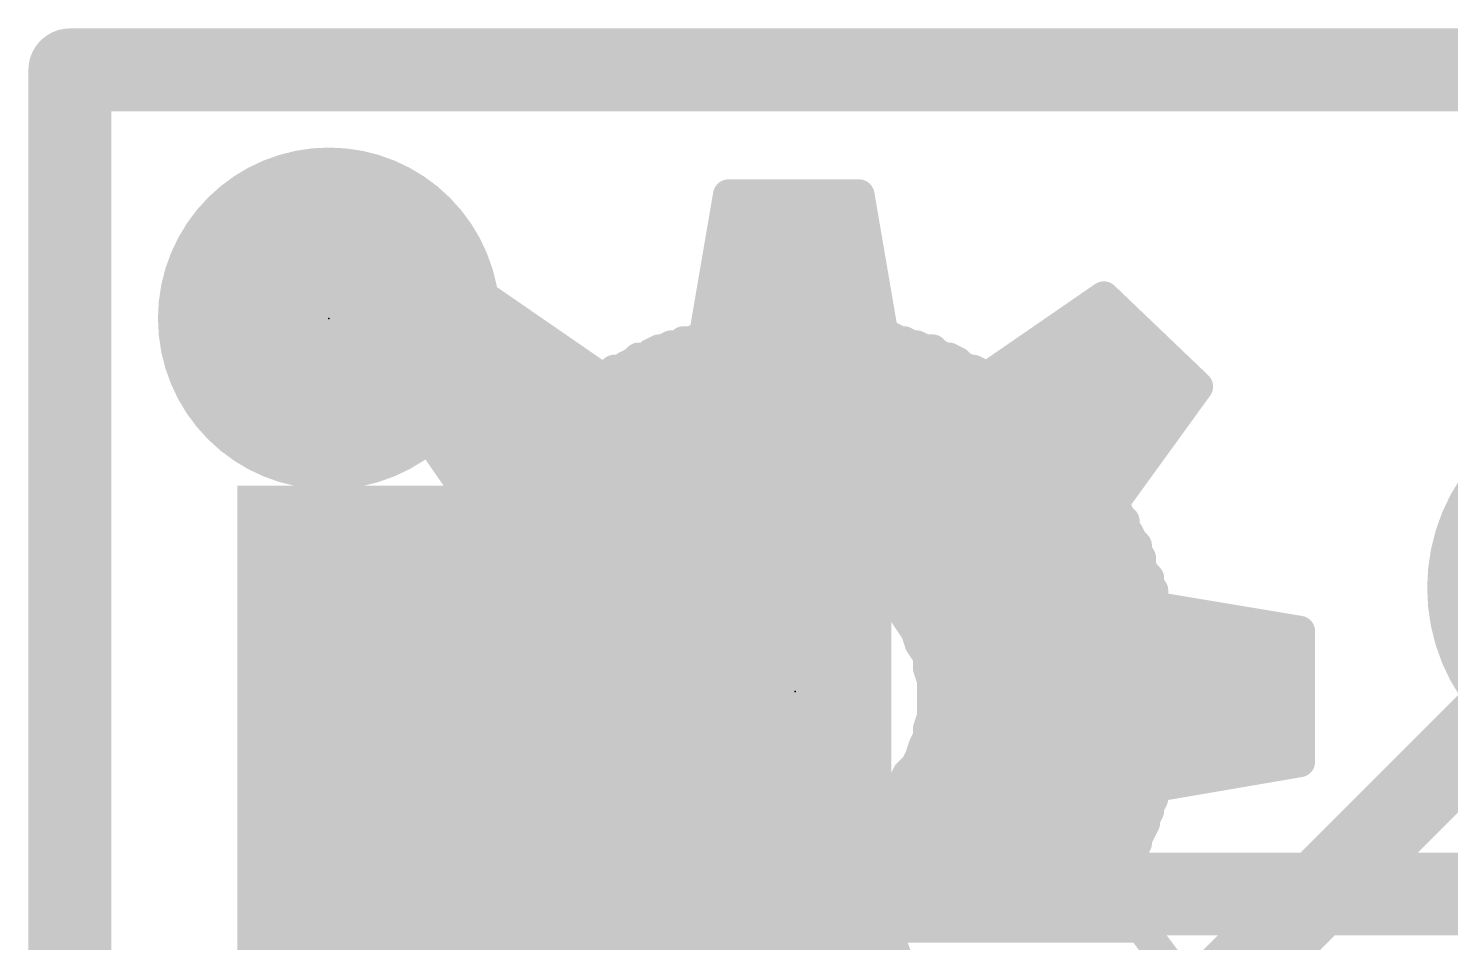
# Model space of a CAD drawing. Extents: x -41 to 66, y -18 to 24.
# Drawn here: x -0.102 to 3.385, y 16.91 to 19.152 of the extents above; entities that cross this region are included whole.
import ezdxf

# ---------------------------------------------------------------- set-up
doc = ezdxf.new("R2010")
doc.units = 0
for name, color, linetype in [('1', 12, 'CONTINUOUS'), ('16', 132, 'CONTINUOUS'), ('20', 53, 'CONTINUOUS'), ('21', 53, 'CONTINUOUS'), ('22', 53, 'CONTINUOUS'), ('23', 53, 'CONTINUOUS'), ('24', 53, 'CONTINUOUS'), ('29', 253, 'CONTINUOUS'), ('30', 253, 'CONTINUOUS'), ('32', 253, 'CONTINUOUS')]:
    doc.layers.add(name, color=color, linetype=linetype)

# ---------------------------------------------------------------- blocks, each defined once
blk = doc.blocks.new('PIE')
at = {"const_width": 0.5}
blk.add_lwpolyline([(0, -0.25, 1), (0, 0.25, 1), (0, -0.25)], format="xyb", dxfattribs=at)
blk = doc.blocks.new('RECT')
blk.add_solid([(-0.5, -0.5), (0.5, -0.5), (-0.5, 0.5), (0.5, 0.5)])

msp = doc.modelspace()

# ---------------------------------------------------------------- linework, layer by layer
at = {"layer": '1', "const_width": 0.2032}
for points in [[(0, 0), (0, 19.05)], [(0, 19.05), (15.24, 19.05)]]:
    msp.add_lwpolyline(points, dxfattribs=at)
at = {"layer": '1', "const_width": 0.1016}
for points in [[(0.0508, 19.05, 1), (-0.0508, 19.05)], [(0, 19.1008, 1), (0, 18.9992)]]:
    msp.add_lwpolyline(points, format="xyb", dxfattribs=at)
at = {"layer": '16', "const_width": 0.2032}
for points in [[(0, 0), (0, 19.05)], [(0, 19.05), (15.24, 19.05)], [(2.794, 16.764), (3.81, 17.78)]]:
    msp.add_lwpolyline(points, dxfattribs=at)
at = {"layer": '16', "const_width": 0.1016}
for points in [[(0.0508, 19.05, 1), (-0.0508, 19.05)], [(0, 19.1008, 1), (0, 18.9992)]]:
    msp.add_lwpolyline(points, format="xyb", dxfattribs=at)
at = {"layer": '20', "const_width": 0.2032}
for points in [[(15.24, 19.05), (0, 19.05)], [(0, 19.05), (0, 0)]]:
    msp.add_lwpolyline(points, dxfattribs=at)
at = {"layer": '20', "const_width": 0.1016}
for points in [[(0, 19.1008, 1), (0, 18.9992)], [(0.0508, 19.05, 1), (-0.0508, 19.05)]]:
    msp.add_lwpolyline(points, format="xyb", dxfattribs=at)
at = {"layer": '21', "const_width": 0.076}
for points in [[(1.6146, 18.7434), (1.5546, 18.3934)], [(1.9346, 18.7434), (1.6146, 18.7434)], [(1.9946, 18.3934), (1.9346, 18.7434)], [(1.6065, 18.696), (1.9427, 18.696)], [(1.5935, 18.62), (1.9558, 18.62)], [(1.5804, 18.544), (1.9688, 18.544)], [(1.0146, 18.4934), (0.7946, 18.2734)], [(1.3046, 18.2934), (1.0146, 18.4934)], [(2.5346, 18.4934), (2.2446, 18.2934)], [(2.7646, 18.2734), (2.5346, 18.4934)], [(0.9892, 18.468), (1.0514, 18.468)], [(1.5674, 18.468), (1.9818, 18.468)], [(2.4978, 18.468), (2.5611, 18.468)], [(0.9132, 18.392), (1.1616, 18.392)], [(1.4746, 18.3734), (1.4546, 18.3634)], [(1.4946, 18.3734), (1.4746, 18.3734)], [(1.5046, 18.3834), (1.4946, 18.3734)], [(1.5246, 18.3834), (1.5046, 18.3834)], [(1.5446, 18.3934), (1.5246, 18.3834)], [(1.5419, 18.392), (2.0173, 18.392)], [(1.5546, 18.3934), (1.5446, 18.3934)], [(2.0146, 18.3934), (1.9946, 18.3934)], [(2.0346, 18.3834), (2.0146, 18.3934)], [(2.0446, 18.3834), (2.0346, 18.3834)], [(2.0646, 18.3734), (2.0446, 18.3834)], [(2.0746, 18.3734), (2.0646, 18.3734)], [(2.0946, 18.3634), (2.0746, 18.3734)], [(2.3876, 18.392), (2.6406, 18.392)], [(1.3946, 18.3434), (1.3846, 18.3334)], [(1.4146, 18.3434), (1.3946, 18.3434)], [(1.4246, 18.3534), (1.4146, 18.3434)], [(1.4446, 18.3634), (1.4246, 18.3534)], [(1.4546, 18.3634), (1.4446, 18.3634)], [(2.1146, 18.3634), (2.0946, 18.3634)], [(2.1246, 18.3534), (2.1146, 18.3634)], [(2.1446, 18.3434), (2.1246, 18.3534)], [(2.1546, 18.3434), (2.1446, 18.3434)], [(2.1746, 18.3334), (2.1546, 18.3434)], [(0.8372, 18.316), (1.2718, 18.316)], [(1.3246, 18.3034), (1.3046, 18.2934)], [(1.3346, 18.3134), (1.3246, 18.3034)], [(1.3546, 18.3134), (1.3346, 18.3134)], [(1.3646, 18.3234), (1.3546, 18.3134)], [(1.3572, 18.316), (2.1993, 18.316)], [(1.3846, 18.3334), (1.3646, 18.3234)], [(2.1846, 18.3234), (2.1746, 18.3334)], [(2.2046, 18.3134), (2.1846, 18.3234)], [(2.2146, 18.3134), (2.2046, 18.3134)], [(2.2346, 18.3034), (2.2146, 18.3134)], [(2.2446, 18.2934), (2.2346, 18.3034)], [(2.2774, 18.316), (2.72, 18.316)], [(0.7946, 18.2734), (0.9946, 17.9834)], [(2.5546, 17.9834), (2.7646, 18.2734)], [(0.8176, 18.24), (2.7404, 18.24)], [(0.87, 18.164), (2.6854, 18.164)], [(0.9224, 18.088), (2.6304, 18.088)], [(0.9749, 18.012), (2.5753, 18.012)], [(0.9846, 17.9534), (0.9746, 17.9434)], [(0.9946, 17.9834), (0.9846, 17.9734)], [(0.9846, 17.9734), (0.9846, 17.9534)], [(2.5646, 17.9734), (2.5546, 17.9834)], [(2.5746, 17.9534), (2.5646, 17.9734)], [(2.5846, 17.9434), (2.5746, 17.9534)], [(0.9646, 17.9234), (0.9546, 17.9134)], [(0.9746, 17.9434), (0.9646, 17.9234)], [(0.9709, 17.936), (2.5846, 17.936)], [(2.5846, 17.9234), (2.5846, 17.9434)], [(2.5946, 17.9134), (2.5846, 17.9234)], [(0.9446, 17.8834), (0.9346, 17.8634)], [(0.9546, 17.8934), (0.9446, 17.8834)], [(0.9546, 17.9134), (0.9546, 17.8934)], [(2.6046, 17.8934), (2.5946, 17.9134)], [(2.6146, 17.8834), (2.6046, 17.8934)], [(2.6146, 17.8634), (2.6146, 17.8834)], [(0.9346, 17.8534), (0.9146, 17.8134)], [(0.9346, 17.8634), (0.9346, 17.8534)], [(0.9346, 17.86), (2.618, 17.86)], [(1.7046, 17.8434), (1.7446, 17.8534)], [(1.7446, 17.8534), (1.8146, 17.8534)], [(1.8146, 17.8534), (1.8446, 17.8434)], [(2.6246, 17.8534), (2.6146, 17.8634)], [(2.6246, 17.8334), (2.6246, 17.8534)], [(0.9146, 17.8134), (0.9146, 17.8034)], [(1.5846, 17.7934), (1.6146, 17.8134)], [(1.6146, 17.8134), (1.6446, 17.8234)], [(1.6446, 17.8234), (1.6746, 17.8434)], [(1.6746, 17.8434), (1.7046, 17.8434)], [(1.8446, 17.8434), (1.8746, 17.8434)], [(1.8746, 17.8434), (1.9046, 17.8234)], [(1.9046, 17.8234), (1.9346, 17.8134)], [(1.9346, 17.8134), (1.9946, 17.7734)], [(2.6346, 17.8134), (2.6246, 17.8334)], [(2.6446, 17.8034), (2.6346, 17.8134)], [(0.9146, 17.8034), (0.9046, 17.7834)], [(0.9046, 17.7834), (0.9046, 17.7734)], [(0.9049, 17.784), (1.5752, 17.784)], [(1.5646, 17.7734), (1.5846, 17.7934)], [(1.9787, 17.784), (2.6446, 17.784)], [(2.6446, 17.7834), (2.6446, 17.8034)], [(2.6546, 17.7734), (2.6446, 17.7834)], [(0.9046, 17.7734), (0.8946, 17.7534)], [(0.8946, 17.7534), (0.8946, 17.7334)], [(1.5146, 17.7334), (1.5346, 17.7534)], [(1.5346, 17.7534), (1.5646, 17.7734)], [(1.9946, 17.7734), (2.0346, 17.7334)], [(2.6546, 17.7334), (2.6546, 17.7734)], [(0.8946, 17.7334), (0.5446, 17.6734)], [(0.7466, 17.708), (1.4977, 17.708)], [(1.4746, 17.6734), (1.5146, 17.7334)], [(2.0346, 17.7334), (2.0746, 17.6734)], [(2.0515, 17.708), (2.8068, 17.708)], [(3.0146, 17.6734), (2.6546, 17.7334)], [(0.5446, 17.6734), (0.5446, 17.3534)], [(1.4346, 17.5534), (1.4746, 17.6734)], [(2.0746, 17.6734), (2.0846, 17.6434)], [(3.0146, 17.3534), (3.0146, 17.6734)], [(2.0846, 17.6434), (2.1046, 17.6134)], [(0.5446, 17.632), (1.4608, 17.632)], [(2.0922, 17.632), (3.0146, 17.632)], [(2.1046, 17.6134), (2.1046, 17.5834)], [(2.1046, 17.5834), (2.1146, 17.5534)], [(0.5446, 17.556), (1.4355, 17.556)], [(1.4346, 17.4934), (1.4346, 17.5534)], [(2.1137, 17.556), (3.0146, 17.556)], [(2.1146, 17.5534), (2.1146, 17.4634)], [(0.5446, 17.48), (1.4391, 17.48)], [(1.4446, 17.4634), (1.4346, 17.4934)], [(1.4446, 17.4334), (1.4446, 17.4634)], [(2.1146, 17.4634), (2.1046, 17.4334)], [(2.1146, 17.48), (3.0146, 17.48)], [(1.4646, 17.3934), (1.4446, 17.4334)], [(2.1046, 17.4334), (2.1046, 17.4134)], [(0.5446, 17.404), (1.4593, 17.404)], [(2.1046, 17.4134), (2.0946, 17.3934)], [(2.0999, 17.404), (3.0146, 17.404)], [(1.4746, 17.3634), (1.4646, 17.3934)], [(1.4946, 17.3234), (1.4746, 17.3634)], [(2.0846, 17.3634), (2.0746, 17.3434)], [(2.0946, 17.3934), (2.0846, 17.3634)], [(0.5446, 17.3534), (0.8946, 17.2934)], [(0.6926, 17.328), (1.4923, 17.328)], [(2.0746, 17.3434), (2.0546, 17.3234)], [(2.0592, 17.328), (2.8666, 17.328)], [(2.6646, 17.2934), (3.0146, 17.3534)], [(0.8946, 17.2934), (0.8946, 17.2834)], [(1.5146, 17.3034), (1.4946, 17.3234)], [(1.5246, 17.2834), (1.5146, 17.3034)], [(2.0446, 17.3034), (2.0046, 17.2634)], [(2.0546, 17.3234), (2.0446, 17.3034)], [(2.6546, 17.2834), (2.6646, 17.2934)], [(0.8946, 17.2834), (0.9046, 17.2634)], [(0.9046, 17.2634), (0.9046, 17.2434)], [(1.5446, 17.2634), (1.5246, 17.2834)], [(1.5646, 17.2534), (1.5446, 17.2634)], [(2.0046, 17.2634), (1.9846, 17.2534)], [(2.6446, 17.2434), (2.6546, 17.2634)], [(2.6546, 17.2634), (2.6546, 17.2834)], [(0.9046, 17.252), (1.566, 17.252)], [(0.9046, 17.2434), (0.9146, 17.2334)], [(0.9146, 17.2334), (0.9146, 17.2134)], [(1.5846, 17.2334), (1.5646, 17.2534)], [(1.6246, 17.2134), (1.5846, 17.2334)], [(1.9646, 17.2334), (1.9046, 17.2034)], [(1.9846, 17.2534), (1.9646, 17.2334)], [(1.9832, 17.252), (2.6489, 17.252)], [(2.6346, 17.2134), (2.6446, 17.2334)], [(2.6446, 17.2334), (2.6446, 17.2434)], [(0.9146, 17.2134), (0.9246, 17.2034)], [(0.9246, 17.2034), (0.9346, 17.1834)], [(1.4546, 16.6634), (1.6546, 17.2034)], [(1.6546, 17.2034), (1.6246, 17.2134)], [(1.9046, 17.2034), (2.1046, 16.6634)], [(2.6146, 17.1634), (2.6346, 17.2034)], [(2.6346, 17.2034), (2.6346, 17.2134)], [(0.9346, 17.1834), (0.9346, 17.1634)], [(0.9346, 17.176), (1.6445, 17.176)], [(0.9346, 17.1634), (0.9446, 17.1534)], [(0.9446, 17.1534), (0.9446, 17.1334)], [(1.9147, 17.176), (2.6209, 17.176)], [(2.6046, 17.1334), (2.6146, 17.1534)], [(2.6146, 17.1534), (2.6146, 17.1634)], [(0.9446, 17.1334), (0.9546, 17.1234)], [(0.9546, 17.1234), (0.9646, 17.1034)], [(2.5846, 17.1034), (2.5946, 17.1234)], [(2.5946, 17.1234), (2.6046, 17.1334)], [(0.9646, 17.1034), (0.9746, 17.0934)], [(0.968, 17.1), (1.6163, 17.1)], [(0.9746, 17.0934), (0.9846, 17.0734)], [(1.9429, 17.1), (2.5846, 17.1)], [(2.5746, 17.0734), (2.5846, 17.0934)], [(2.5846, 17.0934), (2.5846, 17.1034)], [(0.9846, 17.0734), (0.9846, 17.0634)], [(0.9846, 17.0634), (0.9946, 17.0434)], [(2.5546, 17.0434), (2.5646, 17.0634)], [(2.5646, 17.0634), (2.5746, 17.0734)], [(0.9946, 17.0434), (0.7946, 16.7634)], [(0.9808, 17.024), (1.5882, 17.024)], [(1.971, 17.024), (2.5691, 17.024)], [(2.7646, 16.7634), (2.5546, 17.0434)], [(0.9265, 16.948), (1.56, 16.948)], [(1.9992, 16.948), (2.6261, 16.948)]]:
    msp.add_lwpolyline(points, dxfattribs=at)
at = {"layer": '21', "const_width": 0.038}
for points in [[(1.6146, 18.7624, 1), (1.6146, 18.7244)], [(1.6333, 18.7402, 1), (1.5959, 18.7466)], [(1.9533, 18.7466, 1), (1.9159, 18.7402)], [(1.9346, 18.7244, 1), (1.9346, 18.7624)], [(1.6065, 18.715, 1), (1.6065, 18.677)], [(1.9427, 18.677, 1), (1.9427, 18.715)], [(1.5935, 18.639, 1), (1.5935, 18.601)], [(1.9558, 18.601, 1), (1.9558, 18.639)], [(1.5804, 18.563, 1), (1.5804, 18.525)], [(1.9688, 18.525, 1), (1.9688, 18.563)], [(1.0254, 18.509, 1), (1.0038, 18.4777)], [(1.028, 18.4799, 1), (1.0012, 18.5068)], [(2.5477, 18.5071, 1), (2.5215, 18.4796)], [(2.5454, 18.4777, 1), (2.5238, 18.509)], [(0.9892, 18.487, 1), (0.9892, 18.449)], [(1.0514, 18.449, 1), (1.0514, 18.487)], [(1.5674, 18.487, 1), (1.5674, 18.449)], [(1.9818, 18.449, 1), (1.9818, 18.487)], [(2.4978, 18.487, 1), (2.4978, 18.449)], [(2.5611, 18.449, 1), (2.5611, 18.487)], [(0.9132, 18.411, 1), (0.9132, 18.373)], [(1.1616, 18.373, 1), (1.1616, 18.411)], [(1.4746, 18.3924, 1), (1.4746, 18.3544)], [(1.4831, 18.3564, 1), (1.4661, 18.3904)], [(1.5046, 18.4024, 1), (1.5046, 18.3644)], [(1.518, 18.3699, 1), (1.4912, 18.3968)], [(1.4946, 18.3544, 1), (1.4946, 18.3924)], [(1.5161, 18.4004, 1), (1.5331, 18.3664)], [(1.5419, 18.411, 1), (1.5419, 18.373)], [(1.5246, 18.3644, 1), (1.5246, 18.4024)], [(1.5446, 18.4124, 1), (1.5446, 18.3744)], [(1.5359, 18.3966, 1), (1.5733, 18.3902)], [(1.5531, 18.3764, 1), (1.5361, 18.4104)], [(1.5546, 18.3744, 1), (1.5546, 18.4124)], [(1.9946, 18.4124, 1), (1.9946, 18.3744)], [(1.9759, 18.3902, 1), (2.0133, 18.3966)], [(2.0231, 18.4104, 1), (2.0061, 18.3764)], [(2.0146, 18.3744, 1), (2.0146, 18.4124)], [(2.0346, 18.4024, 1), (2.0346, 18.3644)], [(2.0173, 18.373, 1), (2.0173, 18.411)], [(2.0531, 18.4004, 1), (2.0361, 18.3664)], [(2.0261, 18.3664, 1), (2.0431, 18.4004)], [(2.0446, 18.3644, 1), (2.0446, 18.4024)], [(2.0646, 18.3924, 1), (2.0646, 18.3544)], [(2.0831, 18.3904, 1), (2.0661, 18.3564)], [(2.0561, 18.3564, 1), (2.0731, 18.3904)], [(2.0746, 18.3544, 1), (2.0746, 18.3924)], [(2.3876, 18.411, 1), (2.3876, 18.373)], [(2.6406, 18.373, 1), (2.6406, 18.411)], [(1.3946, 18.3624, 1), (1.3946, 18.3244)], [(1.408, 18.3299, 1), (1.3812, 18.3568)], [(1.4012, 18.3568, 1), (1.428, 18.3299)], [(1.4161, 18.3704, 1), (1.4331, 18.3364)], [(1.438, 18.3399, 1), (1.4112, 18.3668)], [(1.4146, 18.3244, 1), (1.4146, 18.3624)], [(1.4446, 18.3824, 1), (1.4446, 18.3444)], [(1.4461, 18.3804, 1), (1.4631, 18.3464)], [(1.4531, 18.3464, 1), (1.4361, 18.3804)], [(1.4546, 18.3444, 1), (1.4546, 18.3824)], [(1.4812, 18.3868, 1), (1.508, 18.3599)], [(2.0946, 18.3824, 1), (2.0946, 18.3444)], [(2.0861, 18.3464, 1), (2.1031, 18.3804)], [(2.128, 18.3768, 1), (2.1012, 18.3499)], [(2.1331, 18.3704, 1), (2.1161, 18.3364)], [(2.1112, 18.3399, 1), (2.138, 18.3668)], [(2.1146, 18.3444, 1), (2.1146, 18.3824)], [(2.1446, 18.3624, 1), (2.1446, 18.3244)], [(2.1631, 18.3604, 1), (2.1461, 18.3264)], [(2.1361, 18.3264, 1), (2.1531, 18.3604)], [(2.1546, 18.3244, 1), (2.1546, 18.3624)], [(0.8372, 18.335, 1), (0.8372, 18.297)], [(1.2718, 18.297, 1), (1.2718, 18.335)], [(1.3346, 18.3324, 1), (1.3346, 18.2944)], [(1.3331, 18.2864, 1), (1.3161, 18.3204)], [(1.348, 18.2999, 1), (1.3212, 18.3268)], [(1.3412, 18.3268, 1), (1.368, 18.2999)], [(1.3572, 18.335, 1), (1.3572, 18.297)], [(1.3561, 18.3404, 1), (1.3731, 18.3064)], [(1.378, 18.3099, 1), (1.3512, 18.3368)], [(1.3546, 18.2944, 1), (1.3546, 18.3324)], [(1.3712, 18.3468, 1), (1.398, 18.3199)], [(1.3931, 18.3164, 1), (1.3761, 18.3504)], [(2.188, 18.3468, 1), (2.1612, 18.3199)], [(2.1931, 18.3404, 1), (2.1761, 18.3064)], [(2.1661, 18.3164, 1), (2.1831, 18.3504)], [(2.1712, 18.3099, 1), (2.198, 18.3368)], [(2.2046, 18.3324, 1), (2.2046, 18.2944)], [(2.2231, 18.3304, 1), (2.2061, 18.2964)], [(2.1961, 18.2964, 1), (2.2131, 18.3304)], [(2.1993, 18.297, 1), (2.1993, 18.335)], [(2.2146, 18.2944, 1), (2.2146, 18.3324)], [(2.248, 18.3168, 1), (2.2212, 18.2899)], [(2.2261, 18.2864, 1), (2.2431, 18.3204)], [(2.2774, 18.335, 1), (2.2774, 18.297)], [(2.72, 18.297, 1), (2.72, 18.335)], [(0.8102, 18.2842, 1), (0.779, 18.2626)], [(0.7812, 18.2868, 1), (0.808, 18.2599)], [(1.2961, 18.3104, 1), (1.3131, 18.2764)], [(1.2938, 18.2777, 1), (1.3154, 18.309)], [(1.3112, 18.3168, 1), (1.338, 18.2899)], [(2.2338, 18.309, 1), (2.2554, 18.2777)], [(2.2312, 18.2799, 1), (2.258, 18.3068)], [(2.78, 18.2622, 1), (2.7492, 18.2845)], [(2.7515, 18.2596, 1), (2.7777, 18.2871)], [(0.8176, 18.259, 1), (0.8176, 18.221)], [(2.7404, 18.221, 1), (2.7404, 18.259)], [(0.87, 18.183, 1), (0.87, 18.145)], [(2.6854, 18.145, 1), (2.6854, 18.183)], [(0.9224, 18.107, 1), (0.9224, 18.069)], [(2.6304, 18.069, 1), (2.6304, 18.107)], [(0.9749, 18.031, 1), (0.9749, 17.993)], [(2.5753, 17.993, 1), (2.5753, 18.031)], [(1.0036, 17.9734, 1), (0.9656, 17.9734)], [(0.9712, 17.9868, 1), (0.998, 17.9599)], [(0.998, 17.9399, 1), (0.9712, 17.9668)], [(0.979, 17.9726, 1), (1.0102, 17.9942)], [(1.008, 17.9699, 1), (0.9812, 17.9968)], [(2.568, 17.9968, 1), (2.5412, 17.9699)], [(2.5392, 17.9945, 1), (2.57, 17.9722)], [(2.5816, 17.9819, 1), (2.5476, 17.9649)], [(2.5512, 17.9599, 1), (2.578, 17.9868)], [(2.588, 17.9668, 1), (2.5612, 17.9399)], [(0.978, 17.9099, 1), (0.9512, 17.9368)], [(0.9709, 17.955, 1), (0.9709, 17.917)], [(0.9612, 17.9568, 1), (0.988, 17.9299)], [(0.9916, 17.9349, 1), (0.9576, 17.9519)], [(0.9656, 17.9534, 1), (1.0036, 17.9534)], [(2.5576, 17.9449, 1), (2.5916, 17.9619)], [(2.6036, 17.9434, 1), (2.5656, 17.9434)], [(2.598, 17.9368, 1), (2.5712, 17.9099)], [(2.5712, 17.9299, 1), (2.598, 17.9568)], [(2.5846, 17.917, 1), (2.5846, 17.955)], [(0.9616, 17.8749, 1), (0.9276, 17.8919)], [(0.9736, 17.9134, 1), (0.9356, 17.9134)], [(0.9412, 17.9268, 1), (0.968, 17.8999)], [(0.968, 17.8799, 1), (0.9412, 17.9068)], [(0.9476, 17.9319, 1), (0.9816, 17.9149)], [(2.5656, 17.9234, 1), (2.6036, 17.9234)], [(2.6116, 17.9219, 1), (2.5776, 17.9049)], [(2.5812, 17.8999, 1), (2.608, 17.9268)], [(2.618, 17.9068, 1), (2.5912, 17.8799)], [(2.5876, 17.8849, 1), (2.6216, 17.9019)], [(2.6336, 17.8834, 1), (2.5956, 17.8834)], [(0.9536, 17.8634, 1), (0.9156, 17.8634)], [(0.9346, 17.879, 1), (0.9346, 17.841)], [(0.9176, 17.8719, 1), (0.9516, 17.8549)], [(0.9516, 17.8449, 1), (0.9176, 17.8619)], [(0.9312, 17.8968, 1), (0.958, 17.8699)], [(0.9356, 17.8934, 1), (0.9736, 17.8934)], [(1.7446, 17.8724, 1), (1.7446, 17.8344)], [(1.7492, 17.8349, 1), (1.74, 17.8718)], [(1.8206, 17.8714, 1), (1.8086, 17.8353)], [(1.8146, 17.8344, 1), (1.8146, 17.8724)], [(2.628, 17.8768, 1), (2.6012, 17.8499)], [(2.6012, 17.8699, 1), (2.628, 17.8968)], [(2.6436, 17.8534, 1), (2.6056, 17.8534)], [(2.6112, 17.8399, 1), (2.638, 17.8668)], [(2.618, 17.841, 1), (2.618, 17.879)], [(0.9336, 17.8134, 1), (0.8956, 17.8134)], [(0.9156, 17.8534, 1), (0.9536, 17.8534)], [(1.6086, 17.8314, 1), (1.6206, 17.7953)], [(1.6251, 17.7976, 1), (1.6041, 17.8292)], [(1.6341, 17.8392, 1), (1.6551, 17.8076)], [(1.6506, 17.8053, 1), (1.6386, 17.8414)], [(1.6746, 17.8624, 1), (1.6746, 17.8244)], [(1.6851, 17.8276, 1), (1.6641, 17.8592)], [(1.7, 17.8618, 1), (1.7092, 17.8249)], [(1.7046, 17.8244, 1), (1.7046, 17.8624)], [(1.8446, 17.8624, 1), (1.8446, 17.8244)], [(1.8386, 17.8253, 1), (1.8506, 17.8614)], [(1.8851, 17.8592, 1), (1.8641, 17.8276)], [(1.8746, 17.8244, 1), (1.8746, 17.8624)], [(1.9106, 17.8414, 1), (1.8986, 17.8053)], [(1.8941, 17.8076, 1), (1.9151, 17.8392)], [(1.9451, 17.8292, 1), (1.9241, 17.7976)], [(1.9286, 17.7953, 1), (1.9406, 17.8314)], [(2.5956, 17.8634, 1), (2.6336, 17.8634)], [(2.6416, 17.8419, 1), (2.6076, 17.8249)], [(2.6056, 17.8334, 1), (2.6436, 17.8334)], [(2.648, 17.8268, 1), (2.6212, 17.7999)], [(0.9236, 17.7834, 1), (0.8856, 17.7834)], [(0.9049, 17.803, 1), (0.9049, 17.765)], [(0.8976, 17.8219, 1), (0.9316, 17.8049)], [(0.8956, 17.8034, 1), (0.9336, 17.8034)], [(0.9316, 17.7949, 1), (0.8976, 17.8119)], [(1.5741, 17.8092, 1), (1.5951, 17.7776)], [(1.598, 17.7799, 1), (1.5712, 17.8068)], [(1.5752, 17.765, 1), (1.5752, 17.803)], [(1.9787, 17.803, 1), (1.9787, 17.765)], [(2.6176, 17.8049, 1), (2.6516, 17.8219)], [(2.6636, 17.8034, 1), (2.6256, 17.8034)], [(2.658, 17.7968, 1), (2.6312, 17.7699)], [(2.6312, 17.7899, 1), (2.658, 17.8168)], [(2.6446, 17.765, 1), (2.6446, 17.803)], [(0.9136, 17.7534, 1), (0.8756, 17.7534)], [(0.8776, 17.7619, 1), (0.9116, 17.7449)], [(0.8876, 17.7919, 1), (0.9216, 17.7749)], [(0.8856, 17.7734, 1), (0.9236, 17.7734)], [(0.9216, 17.7649, 1), (0.8876, 17.7819)], [(1.5241, 17.7692, 1), (1.5451, 17.7376)], [(1.548, 17.7399, 1), (1.5212, 17.7668)], [(1.5512, 17.7868, 1), (1.578, 17.7599)], [(1.5751, 17.7576, 1), (1.5541, 17.7892)], [(2.008, 17.7868, 1), (1.9812, 17.7599)], [(1.9841, 17.7576, 1), (2.0051, 17.7892)], [(2.6256, 17.7834, 1), (2.6636, 17.7834)], [(2.6736, 17.7734, 1), (2.6356, 17.7734)], [(2.6412, 17.7599, 1), (2.668, 17.7868)], [(0.7466, 17.727, 1), (0.7466, 17.689)], [(0.8756, 17.7334, 1), (0.9136, 17.7334)], [(0.8978, 17.7146, 1), (0.8914, 17.7521)], [(1.5012, 17.7468, 1), (1.528, 17.7199)], [(1.4977, 17.689, 1), (1.4977, 17.727)], [(1.5304, 17.7228, 1), (1.4988, 17.7439)], [(2.0504, 17.7439, 1), (2.0188, 17.7228)], [(2.0212, 17.7199, 1), (2.048, 17.7468)], [(2.0515, 17.727, 1), (2.0515, 17.689)], [(2.6577, 17.7521, 1), (2.6515, 17.7146)], [(2.6356, 17.7334, 1), (2.6736, 17.7334)], [(2.8068, 17.689, 1), (2.8068, 17.727)], [(0.5636, 17.6734, 1), (0.5256, 17.6734)], [(0.5414, 17.6921, 1), (0.5478, 17.6546)], [(1.4926, 17.6674, 1), (1.4566, 17.6794)], [(2.0926, 17.6794, 1), (2.0566, 17.6674)], [(3.0336, 17.6734, 1), (2.9956, 17.6734)], [(3.0115, 17.6546, 1), (3.0177, 17.6921)], [(1.4588, 17.6839, 1), (1.4904, 17.6628)], [(2.0588, 17.6628, 1), (2.0904, 17.6839)], [(2.1004, 17.6539, 1), (2.0688, 17.6328)], [(0.5446, 17.651, 1), (0.5446, 17.613)], [(1.4608, 17.613, 1), (1.4608, 17.651)], [(2.0666, 17.6374, 1), (2.1026, 17.6494)], [(2.0922, 17.651, 1), (2.0922, 17.613)], [(2.1236, 17.6134, 1), (2.0856, 17.6134)], [(2.0888, 17.6028, 1), (2.1204, 17.6239)], [(3.0146, 17.613, 1), (3.0146, 17.651)], [(2.1226, 17.5894, 1), (2.0866, 17.5774)], [(0.5446, 17.575, 1), (0.5446, 17.537)], [(1.4536, 17.5534, 1), (1.4156, 17.5534)], [(1.4166, 17.5594, 1), (1.4526, 17.5474)], [(1.4355, 17.537, 1), (1.4355, 17.575)], [(2.0856, 17.5834, 1), (2.1236, 17.5834)], [(2.1137, 17.575, 1), (2.1137, 17.537)], [(2.1336, 17.5534, 1), (2.0956, 17.5534)], [(2.0966, 17.5474, 1), (2.1326, 17.5594)], [(3.0146, 17.537, 1), (3.0146, 17.575)], [(0.5446, 17.499, 1), (0.5446, 17.461)], [(1.4526, 17.4994, 1), (1.4166, 17.4874)], [(1.4156, 17.4934, 1), (1.4536, 17.4934)], [(1.4636, 17.4634, 1), (1.4256, 17.4634)], [(1.4391, 17.461, 1), (1.4391, 17.499)], [(2.1146, 17.499, 1), (2.1146, 17.461)], [(2.1326, 17.4574, 1), (2.0966, 17.4694)], [(3.0146, 17.461, 1), (3.0146, 17.499)], [(1.4616, 17.4419, 1), (1.4276, 17.4249)], [(1.4266, 17.4574, 1), (1.4626, 17.4694)], [(2.1236, 17.4334, 1), (2.0856, 17.4334)], [(2.0956, 17.4634, 1), (2.1336, 17.4634)], [(0.5446, 17.423, 1), (0.5446, 17.385)], [(1.4256, 17.4334, 1), (1.4636, 17.4334)], [(1.4593, 17.385, 1), (1.4593, 17.423)], [(2.0999, 17.423, 1), (2.0999, 17.385)], [(2.0866, 17.4394, 1), (2.1226, 17.4274)], [(2.0856, 17.4134, 1), (2.1236, 17.4134)], [(2.1216, 17.4049, 1), (2.0876, 17.4219)], [(3.0146, 17.385, 1), (3.0146, 17.423)], [(1.4826, 17.3994, 1), (1.4466, 17.3874)], [(1.4476, 17.3849, 1), (1.4816, 17.4019)], [(1.4916, 17.3719, 1), (1.4576, 17.3549)], [(2.1016, 17.3549, 1), (2.0676, 17.3719)], [(2.0776, 17.4019, 1), (2.1116, 17.3849)], [(2.1126, 17.3874, 1), (2.0766, 17.3994)], [(0.5478, 17.3721, 1), (0.5414, 17.3346)], [(0.5256, 17.3534, 1), (0.5636, 17.3534)], [(0.6926, 17.347, 1), (0.6926, 17.309)], [(1.4566, 17.3574, 1), (1.4926, 17.3694)], [(1.4923, 17.309, 1), (1.4923, 17.347)], [(2.0592, 17.347, 1), (2.0592, 17.309)], [(2.0576, 17.3519, 1), (2.0916, 17.3349)], [(2.088, 17.3299, 1), (2.0612, 17.3568)], [(2.0666, 17.3694, 1), (2.1026, 17.3574)], [(2.8666, 17.309, 1), (2.8666, 17.347)], [(2.9956, 17.3534, 1), (3.0336, 17.3534)], [(3.0178, 17.3346, 1), (3.0114, 17.3721)], [(0.9136, 17.2934, 1), (0.8756, 17.2934)], [(0.8914, 17.2746, 1), (0.8978, 17.3121)], [(1.508, 17.3368, 1), (1.4812, 17.3099)], [(1.4776, 17.3149, 1), (1.5116, 17.3319)], [(1.5316, 17.3119, 1), (1.4976, 17.2949)], [(1.5012, 17.2899, 1), (1.528, 17.3168)], [(2.0276, 17.3119, 1), (2.0616, 17.2949)], [(2.058, 17.2899, 1), (2.0312, 17.3168)], [(2.0412, 17.3368, 1), (2.068, 17.3099)], [(2.0716, 17.3149, 1), (2.0376, 17.3319)], [(2.6614, 17.3121, 1), (2.6678, 17.2746)], [(2.678, 17.2799, 1), (2.6512, 17.3068)], [(0.9116, 17.2919, 1), (0.8776, 17.2749)], [(0.8756, 17.2834, 1), (0.9136, 17.2834)], [(0.9236, 17.2634, 1), (0.8856, 17.2634)], [(1.538, 17.2968, 1), (1.5112, 17.2699)], [(1.5076, 17.2749, 1), (1.5416, 17.2919)], [(1.5531, 17.2804, 1), (1.5361, 17.2464)], [(1.5312, 17.2499, 1), (1.558, 17.2768)], [(1.9912, 17.2768, 1), (2.018, 17.2499)], [(2.0131, 17.2464, 1), (1.9961, 17.2804)], [(2.6736, 17.2834, 1), (2.6356, 17.2834)], [(2.6412, 17.2968, 1), (2.668, 17.2699)], [(2.6716, 17.2549, 1), (2.6376, 17.2719)], [(0.9046, 17.271, 1), (0.9046, 17.233)], [(0.918, 17.2568, 1), (0.8912, 17.2299)], [(0.8856, 17.2434, 1), (0.9236, 17.2434)], [(0.8876, 17.2549, 1), (0.9216, 17.2719)], [(0.9336, 17.2334, 1), (0.8956, 17.2334)], [(0.9012, 17.2199, 1), (0.928, 17.2468)], [(1.578, 17.2668, 1), (1.5512, 17.2399)], [(1.5561, 17.2364, 1), (1.5731, 17.2704)], [(1.5931, 17.2504, 1), (1.5761, 17.2164)], [(1.566, 17.233, 1), (1.566, 17.271)], [(1.5712, 17.2199, 1), (1.598, 17.2468)], [(1.9512, 17.2468, 1), (1.978, 17.2199)], [(1.9731, 17.2164, 1), (1.9561, 17.2504)], [(1.9832, 17.271, 1), (1.9832, 17.233)], [(1.9761, 17.2704, 1), (1.9931, 17.2364)], [(1.998, 17.2399, 1), (1.9712, 17.2668)], [(2.6636, 17.2434, 1), (2.6256, 17.2434)], [(2.6276, 17.2519, 1), (2.6616, 17.2349)], [(2.6616, 17.2249, 1), (2.6276, 17.2419)], [(2.6356, 17.2634, 1), (2.6736, 17.2634)], [(2.6489, 17.233, 1), (2.6489, 17.271)], [(0.928, 17.2268, 1), (0.9012, 17.1999)], [(0.8956, 17.2134, 1), (0.9336, 17.2134)], [(0.9416, 17.2119, 1), (0.9076, 17.1949)], [(0.9112, 17.1899, 1), (0.938, 17.2168)], [(1.6306, 17.2314, 1), (1.6186, 17.1953)], [(1.6161, 17.1964, 1), (1.6331, 17.2304)], [(1.6724, 17.1968, 1), (1.6368, 17.21)], [(1.6486, 17.1853, 1), (1.6606, 17.2214)], [(1.9224, 17.21, 1), (1.8868, 17.1968)], [(1.8961, 17.2204, 1), (1.9131, 17.1864)], [(2.6536, 17.2134, 1), (2.6156, 17.2134)], [(2.6176, 17.2219, 1), (2.6516, 17.2049)], [(2.6516, 17.1949, 1), (2.6176, 17.2119)], [(2.6256, 17.2334, 1), (2.6636, 17.2334)], [(0.9536, 17.1834, 1), (0.9156, 17.1834)], [(0.9346, 17.195, 1), (0.9346, 17.157)], [(0.948, 17.1768, 1), (0.9212, 17.1499)], [(0.9176, 17.1749, 1), (0.9516, 17.1919)], [(0.9636, 17.1534, 1), (0.9256, 17.1534)], [(1.6445, 17.157, 1), (1.6445, 17.195)], [(1.9147, 17.195, 1), (1.9147, 17.157)], [(2.6336, 17.1634, 1), (2.5956, 17.1634)], [(2.5976, 17.1719, 1), (2.6316, 17.1549)], [(2.6316, 17.1449, 1), (2.5976, 17.1619)], [(2.6156, 17.2034, 1), (2.6536, 17.2034)], [(2.6209, 17.157, 1), (2.6209, 17.195)], [(0.9156, 17.1634, 1), (0.9536, 17.1634)], [(0.958, 17.1468, 1), (0.9312, 17.1199)], [(0.9312, 17.1399, 1), (0.958, 17.1668)], [(0.9716, 17.1319, 1), (0.9376, 17.1149)], [(0.9412, 17.1099, 1), (0.968, 17.1368)], [(2.5812, 17.1368, 1), (2.608, 17.1099)], [(2.6116, 17.1149, 1), (2.5776, 17.1319)], [(2.5876, 17.1419, 1), (2.6216, 17.1249)], [(2.618, 17.1199, 1), (2.5912, 17.1468)], [(2.5956, 17.1534, 1), (2.6336, 17.1534)], [(0.9256, 17.1334, 1), (0.9636, 17.1334)], [(0.978, 17.1168, 1), (0.9512, 17.0899)], [(0.9476, 17.0949, 1), (0.9816, 17.1119)], [(0.968, 17.119, 1), (0.968, 17.081)], [(0.9916, 17.1019, 1), (0.9576, 17.0849)], [(0.9612, 17.0799, 1), (0.988, 17.1068)], [(1.6163, 17.081, 1), (1.6163, 17.119)], [(1.9429, 17.119, 1), (1.9429, 17.081)], [(2.6036, 17.1034, 1), (2.5656, 17.1034)], [(2.5676, 17.1119, 1), (2.6016, 17.0949)], [(2.6016, 17.0849, 1), (2.5676, 17.1019)], [(2.5846, 17.081, 1), (2.5846, 17.119)], [(1.0036, 17.0734, 1), (0.9656, 17.0734)], [(1.0016, 17.0719, 1), (0.9676, 17.0549)], [(0.9676, 17.0649, 1), (1.0016, 17.0819)], [(2.5512, 17.0768, 1), (2.578, 17.0499)], [(2.5816, 17.0549, 1), (2.5476, 17.0719)], [(2.5576, 17.0819, 1), (2.5916, 17.0649)], [(2.588, 17.0599, 1), (2.5612, 17.0868)], [(2.5656, 17.0934, 1), (2.6036, 17.0934)], [(0.9808, 17.043, 1), (0.9808, 17.005)], [(0.9656, 17.0634, 1), (1.0036, 17.0634)], [(0.9776, 17.0349, 1), (1.0116, 17.0519)], [(1.0101, 17.0323, 1), (0.9791, 17.0544)], [(1.5882, 17.005, 1), (1.5882, 17.043)], [(1.971, 17.043, 1), (1.971, 17.005)], [(2.5698, 17.0548, 1), (2.5394, 17.032)], [(2.5376, 17.0519, 1), (2.5716, 17.0349)], [(2.5691, 17.005, 1), (2.5691, 17.043)], [(0.9265, 16.967, 1), (0.9265, 16.929)], [(1.56, 16.929, 1), (1.56, 16.967)], [(1.9992, 16.967, 1), (1.9992, 16.929)], [(2.6261, 16.929, 1), (2.6261, 16.967)]]:
    msp.add_lwpolyline(points, format="xyb", dxfattribs=at)
at = {"layer": '22', "const_width": 0.2032}
msp.add_lwpolyline([(10.762, 17.029), (2.362, 17.029)], dxfattribs=at)
at = {"layer": '22', "const_width": 0.1016}
msp.add_lwpolyline([(2.362, 17.0798, 1), (2.362, 16.9782)], format="xyb", dxfattribs=at)
at = {"layer": '23'}
msp.add_point((1.778, 17.526), dxfattribs=at)
at = {"layer": '24'}
msp.add_point((0.635, 18.4404), dxfattribs=at)

# ---------------------------------------------------------------- block references
at = {"layer": '16', "xscale": 0.635, "yscale": 0.635}
msp.add_blockref('PIE', (0.635, 18.4404), dxfattribs=at)
at = {"layer": '16', "xscale": 1.4, "yscale": 1.9, "rotation": 180}
msp.add_blockref('RECT', (1.212, 16.979), dxfattribs=at)
at = {"layer": '29', "xscale": 0.9652, "yscale": 0.9652}
msp.add_blockref('PIE', (3.81, 17.78), dxfattribs=at)
at = {"layer": '30', "xscale": 0.8382, "yscale": 0.8382}
msp.add_blockref('PIE', (0.635, 18.4404), dxfattribs=at)
at = {"layer": '30', "xscale": 1.6032, "yscale": 2.1032, "rotation": 180}
msp.add_blockref('RECT', (1.212, 16.979), dxfattribs=at)
at = {"layer": '32', "xscale": 1.4, "yscale": 1.9, "rotation": 180}
msp.add_blockref('RECT', (1.212, 16.979), dxfattribs=at)

doc.saveas('drawing.dxf')
